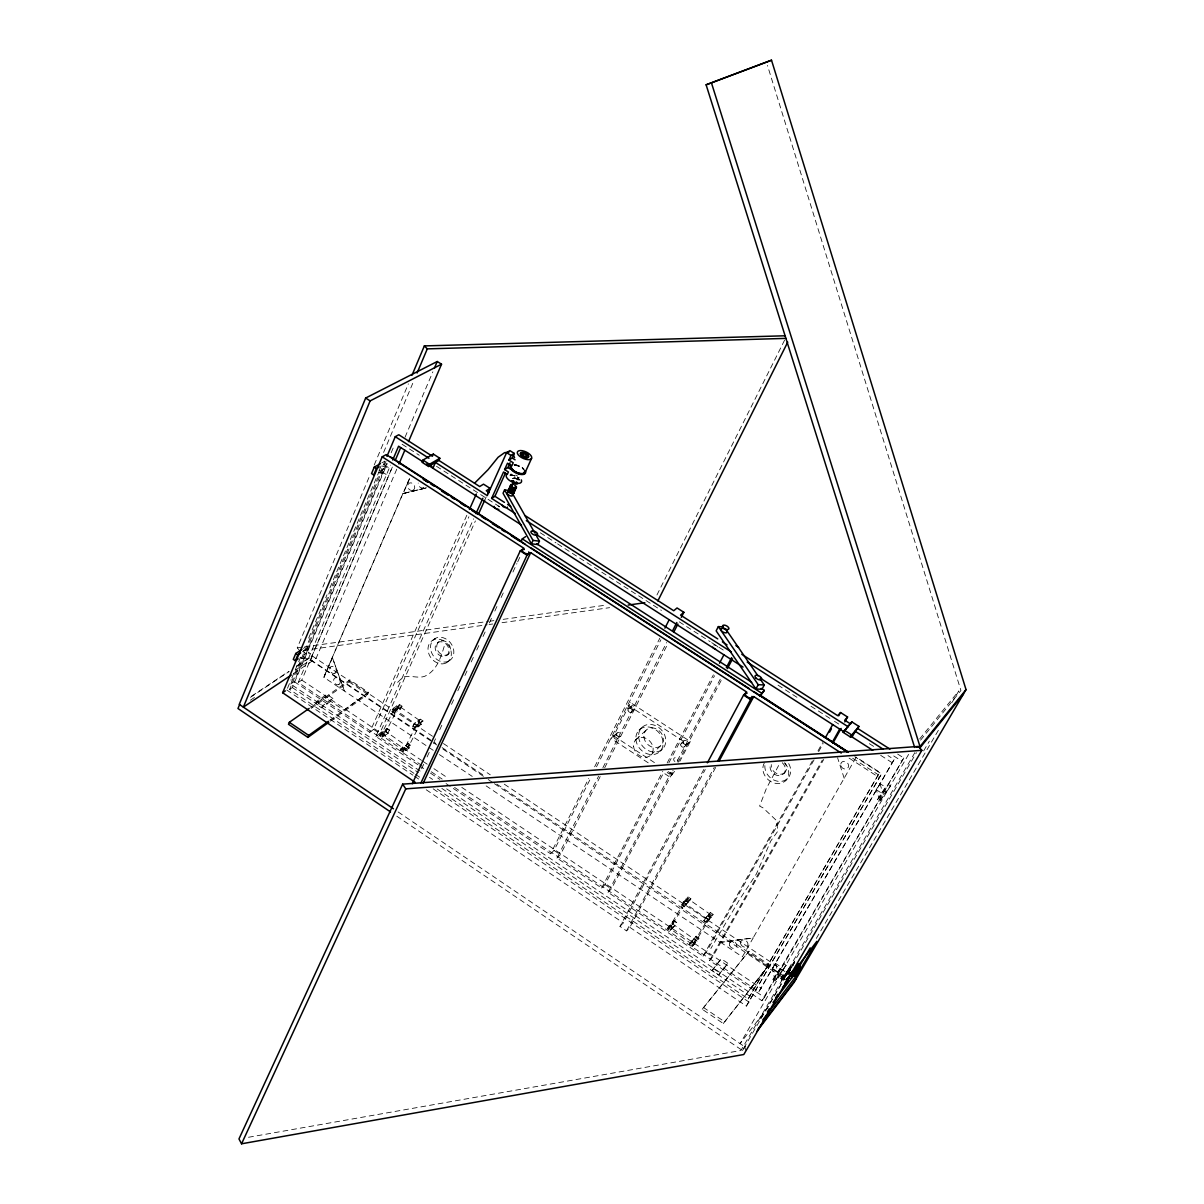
<?xml version="1.0" encoding="UTF-8"?>
<svg xmlns="http://www.w3.org/2000/svg" width="1204" height="1204" viewBox="0 0 1204 1204"><rect width="100%" height="100%" fill="white"/><g stroke="black" fill="none" stroke-linecap="round" stroke-linejoin="round"><path stroke-width="0.75" stroke-dasharray="5 3.75" d="M788.77 969.972L790.065 968.016L788.906 970.665M791.72 967.023L791.615 966.692M781.772 978.16C779.695 977.678 780.583 979.334 781.893 978.4M444.186 646.428C440.679 658.121 436.585 670.854 424.591 676.362C417.457 678.665 410.263 674.857 403.054 677.13L397.501 682.502M785.67 975.962L789.959 968.332M784.496 979.815L782.073 978.19L781.652 980.116L781.411 978.957M782.118 978.671L781.667 979.484L782.69 978.145M788.53 971.282C784.03 979.439 786.528 966.436 790.426 969.927M787.416 973.855L785.053 976.023L786.152 975.195M788.831 968.859L787.446 971.041L790.561 973.193M786.107 974.427L788.545 970.289M789.794 969.145L786.799 973.675L788.138 971.929M793.165 965.307L791.961 965.849L794.775 960.988M792.458 966.18L793.03 964.961M789.297 970.71L789.959 969.416L789.102 970.439M794.173 963.08L794.715 962.312L794.188 963.019M299.856 650.912L297.253 647.842L369.884 475.309M374.233 464.955L408.367 383.865M383.594 452.433L414.176 379.937M379.049 470.689L381.126 465.752L383.519 464.398L389.223 468.07L381.126 465.752M287.485 688.252L291.142 679.598M291.865 677.867L301.376 655.367M308.691 638.06L326.991 594.791M329.911 587.868L379.666 470.162M420.136 771.057L290.631 684.038L384.874 461.252M413.965 773.329L289.592 689.395L386.017 461.614M290.631 684.038L294.212 681.614L387.026 462.532L383.489 464.533M391.18 452.734L393.257 447.828M289.592 689.395L292.316 687.559L387.252 463.555M421.912 765.503L298.231 682.487L390.517 465.18M296.575 666.158L312.077 655.834L392.594 466.505L301.798 680.064L298.231 682.487M405.041 437.233L432.868 371.825M295.281 670.207L310.767 659.852L312.393 656.045L296.891 666.369M396.763 469.169L316.02 658.468L292.828 673.999M433.259 750.333L323.786 677.28L402.828 493.61L426.713 487.801L402.828 493.61M402.964 493.535L323.786 677.28M332.454 657.805L344.374 690.87L332.454 657.805L324.072 677.28M426.577 487.786L403.024 493.55L409.601 478.5L406.184 486.446M315.433 703.678L316.261 701.736L326.826 694.347L332.906 698.44L332.063 700.367L321.543 707.801L315.433 703.678L325.983 696.288L326.826 694.347M409.601 478.53L402.964 493.7M321.543 707.801L322.386 705.845L332.906 698.44M311.189 708.358L348.994 681.84L349.822 679.944L368.559 692.435L367.717 694.347L330.332 721.241M294.212 681.614L369.718 732.318L467.122 514.59M369.718 732.318L373.616 729.398L468.898 516.742M417.969 764.721L375.844 736.442L473.654 518.789M375.844 736.442L379.742 733.507L475.399 520.926M484.655 500.352L486.205 496.921M512.588 478.575L515.101 477.958L518.503 479.674M513.115 478.349L512.799 478.68M513.521 477.928L514.319 478.078M515.944 478.485L516.892 478.65L515.056 478.048M516.847 478.74L519.12 480.17M517.615 479.282L518.548 479.583M421.596 768.814L423.958 763.727M427.104 756.94L429.467 751.853M433.41 743.365L435.773 738.278M439.701 729.805L442.064 724.718M451.515 704.355L453.878 699.268M457.821 690.795L460.966 684.007M464.91 675.519L467.272 670.432M471.2 661.959L473.563 656.872M476.724 650.085L479.087 644.998M483.015 636.51L485.378 631.423M489.321 622.935L491.683 617.848M494.829 611.075L497.192 605.973M501.135 597.5L503.498 592.413M512.949 572.05L516.877 563.577M517.675 561.877L520.038 556.79M786.257 973.073L786.799 971.824L788.695 973.75M792.954 964.103L791.931 965.668M656.948 594.972L784.873 339.573M446.052 783.578L550.574 853.756L588.726 778.506M594.641 766.813L659.837 638.18M550.574 853.756L554.051 850.445L590.547 778.506M596.492 766.797L660.921 639.76M379.41 735.509L380.976 732.408L387.101 728.375L389.72 730.226L388.139 733.311L382.029 737.375L379.41 735.509L385.521 731.475L387.101 728.375M399.803 709.728L400.992 707.395L396.116 710.556L394.31 713.295L391.676 711.429L393.272 708.298L399.367 704.355L402.001 706.206L400.405 709.322L397.847 708.358L392.353 711.91L393.964 708.78M380.088 736.005L381.668 732.905L387.176 729.263L389.72 730.226M394.159 709.186L381.111 734.801L403.385 750.574L416.584 724.974M648.203 762.824L610.91 738.353L613.664 735.855L630.55 702.624L690.268 741.544L679.793 761.41M674.571 771.343L670.192 777.257L663.57 772.908L604.965 884.609L601.624 888.025L556.94 858.031L598.614 776.129M602.873 767.776L666.61 642.545M556.94 858.031L560.387 854.705L600.42 776.098M604.694 767.746L667.663 644.11M382.029 737.375L384.226 733.868L382.285 732.499M394.31 713.295L395.92 710.164L402.001 706.206M384.226 733.868L383.053 736.186L387.944 732.935L389.118 730.632M391.676 711.429L397.772 707.47L399.367 704.355M402.618 746.871L401.429 749.189L406.26 745.893L408.051 743.169L410.684 745.035L409.089 748.12L403.054 752.259L400.42 750.393L402.618 746.871L404.574 748.256M412.822 726.328L414.432 723.198L420.437 719.179L423.086 721.03L421.475 724.161L415.47 728.194L412.822 726.328L414.627 723.589L419.428 720.368L418.239 722.701L420.196 724.071L414.778 727.713L416.403 724.582M402.377 751.763L403.972 748.662L409.39 744.96L407.449 743.59M782.329 977.452L783.939 975.044L783.368 975.676M783.714 975.526L784.15 974.653L783.623 975.33M785.7 975.887L785.956 974.578M403.054 752.259L404.664 749.159L410.684 745.035M415.47 728.194L417.096 725.064L423.086 721.03M400.42 750.393L406.455 746.269L408.051 743.169M418.239 722.701L420.437 719.179M785.219 975.661L790.366 967.73M786.904 974.307L787.1 973.268M794.625 961.529L794.023 962.583M601.624 888.025L662.757 771.418M667.121 763.095L713.385 674.857M668.792 762.96L714.544 675.745M814.039 759.874L706.146 952.484L703.061 956.142L608.035 892.345L671.155 772.441M677.295 760.793L720.218 679.267M608.035 892.345L611.361 888.898L673.683 770.62M678.048 762.328L721.362 680.14M778.612 765.533L766.346 788.56L759.604 806.078L763.095 807.899L776.369 820.421L777.889 831.091L770.771 841.009L756.443 873.893L739.933 898.891L710.857 948.496M715.673 767.445L629.842 927.351L626.547 930.888L619.97 926.433L703.828 769.446M619.97 926.433L623.281 922.911L705.258 769.537M626.547 930.888L714.273 767.354M788.018 970.981L788.409 970.364M786.618 972.305L790.095 973.72M510.812 474.06L511.896 474.752L511.218 474.06M703.061 956.142L812.459 760.732M817.967 750.89L822.573 742.672M818.615 751.702L823.175 743.545M897.627 754.05L903.768 757.978L764.45 997.364L709.607 960.536L822.317 760.055M709.607 960.536L712.678 956.864L823.717 759.438M712.166 970.379L721.241 958.82L727.818 963.23L726.749 965.111L718.773 974.819L712.166 970.379L721.241 958.82M718.773 974.819L727.818 963.23M702.218 1009.253L748.948 951.205L769.251 964.765L723.303 1023.535L702.218 1009.253L748.948 951.205M781.351 978.822L782.254 977.482M783.082 977.573L782.6 978.34M783.819 976.369L784.481 975.195L783.458 976.534M784.24 975.707L783.578 976.79M723.303 1023.535L769.251 964.765M437.278 789.056L748.196 998.899L879.733 772.306L856.044 757.03M748.196 998.899L879.733 772.306M629.842 927.351L746.375 1006.092L881.524 773.931L854.72 756.654M746.375 1006.092L881.524 773.931M454.585 787.431L758.881 991.69L894.136 759.558L887.95 755.585M772.306 969.039L777.739 972.681L774.292 977.106L772.306 969.039L775.572 963.396L781.02 967.023L772.983 979.394L775.226 980.899L786.167 965.352L783.939 963.862L776.309 973.675L778.552 975.18L786.167 965.352M876.256 789.719L882.005 793.421L878.769 797.424L876.256 789.719L879.853 783.533L885.602 787.235L877.505 799.652L879.868 801.172L890.659 786.046L888.311 784.526L881.147 793.376L883.525 794.911L890.659 786.046M758.881 991.69L894.136 759.558M446.654 788.876L761.876 1000.69L903.768 757.978M775.226 980.899L778.552 975.18M879.868 801.172L883.525 794.911M908.599 754.396L740.084 1043.627L769.281 1005.445M914.889 752.575L740.927 1050.505L246.368 1137.645M782.555 979.559L782.976 978.822L782.103 980.131M783.021 979.65L782.54 979.394M760.627 1018.659L782.54 982.058M791.705 968.031L790.607 967.294L791.148 966.361M396.778 816.177L742.401 1050.49L916.425 752.681M789.929 969.702L787.642 973.539M792.473 965.879L794.79 962.101M923.649 750.92L929.337 741.197M952.108 702.323L958.76 690.991L919.344 739.361M816.312 938.428L938.954 729.308M667.242 928.69L673.984 920.563L676.753 922.52L674.947 925.56L670.026 930.662L667.242 928.69L673.984 920.563M682.593 904.941L684.67 906.401L681.374 904.926L688.086 896.86L690.885 898.816L688.568 902.398L686.506 900.938M667.979 929.202L674.225 921.572L676.753 922.52M683.947 902.353L682.111 905.438L686.716 900.592M681.374 904.926L688.086 896.86M672.87 923.859L687.875 898.651L711.534 915.266L696.363 940.429M670.026 930.662L672.344 927.08L670.282 925.635M684.173 906.898L690.885 898.816M783.638 975.737L782.871 976.941M794.595 961.755L793.737 963.034M690.449 943.108L696.153 936.2L698.937 938.157L692.285 946.389L689.486 944.403L691.818 940.836L693.88 942.296M703.768 920.684L710.405 912.512L713.204 914.483L706.582 922.655L703.768 920.684L706.327 921.632M707.711 919.043L705.845 922.144L710.149 917.553L708.072 916.109L709.457 913.806L705.634 917.869M696.153 936.2L689.486 944.403M708.072 916.109L710.405 912.512M691.547 945.862L697.733 938.157L695.671 936.712M692.285 946.389L698.937 938.157M706.582 922.655L713.204 914.483M782.465 978.024L783.548 976.339M783.684 976.67L782.946 977.783M788.454 971.192L787.657 972.32M782.916 976.926L782.118 978.13M787.055 971.884L788.349 969.581L791.479 971.643M788.5 971.944L787.521 973.72M787.1 971.733L785.565 973.916M782.735 976.625L783.503 975.436M787.612 970.77L790.862 972.742M782.901 975.857L781.847 976.053L784.436 977.558M746.013 1050.701L744.629 1046.697L746.856 1043.748M742.401 1050.49L746.886 1044.59M783.608 978.807L781.02 977.136L781.817 977.001M790.441 969.777L790.05 970.559M761.876 1000.69L764.45 997.364M784.376 977.814L781.983 976.113M787.22 971.041L790.697 966.526M789.734 968.197L789.192 969.145L790.291 969.867M749.475 989.823L769.07 964.645M772.983 979.394L780.628 969.566L782.856 971.041M877.505 799.652L884.684 790.772L887.032 792.277M920.593 740.144L960.927 690.524L767.46 65.422M786.302 972.877L789.177 975.27M720.338 942.115L742.341 956.849L753.283 937.765L720.082 942.416L486.16 785.911M844.185 778.281L837.563 757.707M855.954 757.557L753.057 938.066L720.082 942.416L721.362 942.807M785.354 780.884L787.296 778.747M783.834 773.525L785.038 772.216A8.232 6.968 43.6 0 0 784.933 763.05M696.845 939.918L692.029 945.095L689.952 943.635M691.818 940.836L694.121 943.334M712 914.754L707.23 919.841L705.153 918.366M670.989 929.368L674.917 925.304M673.352 923.348L668.431 928.434L670.493 929.879M672.344 927.08L669.063 925.635M686.039 904.084L689.937 900.095M688.568 902.398L686.265 899.93M688.357 898.154L683.481 903.135L685.543 904.595M684.444 746.751L687.048 744.207M690.268 741.544L687.665 744.087L627.811 705.047L630.55 702.624M681.208 743.44L683.842 740.896M659.882 751.492L662.546 748.948M650.837 755.074L661.011 745.381M635.862 739.662L646.172 730.121M639.068 730.076L641.777 727.577M617.547 738.744L620.286 736.246M614.371 735.463L617.11 732.98M631.679 711.94L634.418 709.487M628.488 708.644L631.212 706.191M446.413 662.817A13.229 10.776 53.8 0 0 444.562 641.416A13.229 10.776 53.8 0 0 428.037 650.19A13.229 10.776 53.8 0 0 446.413 662.817L448.896 660.996A13.199 10.761 53.8 0 0 447.06 639.61A13.199 10.761 53.8 0 0 430.535 648.399A13.199 10.761 53.8 0 0 448.896 660.996M446.609 655.473A7.826 6.381 53.8 0 0 444.336 642.725A7.826 6.381 53.8 0 0 435.276 649.061A7.826 6.381 53.8 0 0 446.609 655.473L448.129 654.344A7.811 6.381 53.8 0 0 445.856 641.627A7.811 6.381 53.8 0 0 436.811 647.963A7.811 6.381 53.8 0 0 448.129 654.344M368.379 692.33L343.892 710.149L324.884 697.402M437.519 642.71L439.054 641.612M329.866 720.248L368.559 692.435M432.868 640.167L435.381 638.376M310.692 707.35L349.822 679.944M338.836 684.534L338.956 684.444A3.823 3.04 54.6 0 0 338.219 678.273A3.823 3.04 54.6 0 0 333.643 680.892A3.823 3.04 54.6 0 0 338.956 684.444M334.862 673.247L334.998 673.156A3.823 3.04 54.9 0 0 334.245 666.956A3.823 3.04 54.9 0 0 329.685 669.605A3.823 3.04 54.9 0 0 334.998 673.156M408.803 746.856L402.783 750.98L400.827 749.595M421.987 721.346L415.982 725.38L414.026 723.995M251.651 696.093L288.84 671.32M250.432 697.342L289.156 671.531M250.357 700.231L256.557 696.093M304.973 650.13L308.555 647.767L306.523 646.413L303.453 648.429M382.104 732.845L386.996 729.609M386.604 731.174L380.494 735.208L382.436 736.592M399.638 705.634L393.557 709.577L395.514 710.947M393.151 711.158L398.027 707.997M423.688 487.725L423.808 487.65A4.018 3.326 58.3 0 1 418.224 483.045M413.183 490.148L413.303 490.073A4.003 3.311 58.4 0 0 412.611 483.451A4.003 3.311 58.4 0 0 407.72 486.461A4.003 3.311 58.4 0 0 413.303 490.073M380.765 470.96L384.302 468.958L382.165 467.573M381.849 462.863L384.889 461.162M720.248 942.28L722.039 941.889M303.574 650.401L487.199 624.756M489.065 624.5L492.767 623.988M502.038 622.694L609.63 607.659M297.253 647.842L302.821 647.075M304.672 646.819L488.327 621.399M490.178 621.144L493.881 620.632M503.167 619.353L607.042 604.98M514.213 477.958L515.116 478.169M300.037 657.64L307.863 659.657L302.46 656.029L306.057 653.652L304.025 652.297M378.342 472.344L386.439 474.662L380.735 470.99M893.714 755.946L901.405 760.868M402.091 444.246L419.278 455.262M436.48 466.279L499.389 506.598M540.295 532.8L556.022 542.884M557.587 543.892L661.417 610.413M679.207 621.821L710.134 641.642M711.684 642.635L725.606 651.545M778.01 685.136L798.402 698.215M810.969 706.251L831.377 719.33M834.507 721.346L840.136 724.943M869.378 743.696L875.579 747.654M880.681 755.344L891.758 762.448M852.658 758.234L877.882 774.503M849.076 758.099L878.769 777.257M613.664 735.855L655.698 763.426M668.145 771.598L672.825 774.654M790.787 967.053L791.886 967.79M789.372 968.904L790.607 969.687M787.416 970.77L790.561 972.862M788.981 973.299L786.679 972.034L789.809 974.171M312.077 655.834L432.522 736.261M443.448 743.56L490.254 774.804M504.295 784.18L788.259 973.78M348.994 681.84L367.717 694.347M310.767 659.852L435.848 743.425M442.109 747.609L482.759 774.759M496.831 784.165L784.526 976.384M747.895 953.056L768.182 966.616M782.871 977.874L786.061 980.011M439.37 754.607L472.239 776.414M310.587 660.123L436.766 744.945M442.997 749.129L486.627 778.446M488.177 779.5L492.857 782.63M494.408 783.684L784.15 978.446M301.798 680.064L421.52 760.371M423.071 761.41L427.721 764.525M433.907 768.679L447.858 778.025M461.794 787.386L761.455 988.394M373.616 729.398L379.742 733.507M554.051 850.445L560.387 854.705M604.965 884.609L611.361 888.898M706.146 952.484L712.678 956.864M431.243 771.764L442.139 779.078M419.534 765.759L424.214 768.904M430.445 773.103L439.806 779.379M429.497 777.348L432.612 779.439M316.261 701.736L322.386 705.845M713.235 968.483L719.841 972.937M292.316 687.559L418.465 772.652M441.823 788.409L750.182 996.4M415.515 774.368L421.731 778.567M286.748 689.982L412.912 775.165M414.477 776.219L419.142 779.364M433.169 788.831L749.355 1002.315M426.246 789.779L623.281 922.911M703.286 1007.357L724.402 1021.624M398.103 811.947L744.629 1046.697M686.039 898.771L688.838 900.742M708.403 914.483L711.218 916.455M708.554 915.597L711.353 917.568M683.21 901.841L686.024 903.813M705.619 917.583L708.449 919.57M396.703 705.77L399.337 707.636M417.818 720.639L420.482 722.505M397.772 707.47L400.405 709.322M418.826 722.295L421.475 724.161M393.272 708.298L417.096 725.064M392.971 711.519L394.927 712.888M413.423 725.922L415.38 727.306M672.178 923.603L697.101 941.197M669.574 926.448L672.359 928.419M691.773 942.13L694.558 944.102M385.521 731.475L388.139 733.311M406.455 746.269L409.089 748.12M380.976 732.408L383.609 734.274M402.016 747.293L404.664 749.159M382.405 733.823L385.024 735.689M403.37 748.662L406.004 750.528M879.853 783.533L882.366 791.224M775.572 963.396L777.573 971.447M674.887 761.5A2.303 1.926 46.6 0 1 673.984 758.369A2.303 1.926 46.6 0 1 677.024 758.279A2.303 1.926 46.6 0 1 677.4 761.41M673.141 770.515A2.288 1.911 46.5 0 1 672.735 770.801M670.974 772.216A2.303 1.911 46.5 0 1 667.182 772.321M788.695 763.592A13.906 11.769 43.6 0 1 780.041 781.441A13.906 11.769 43.6 0 1 765.142 763.833M782.299 762.749A8.247 6.983 43.6 0 1 780.734 775.406A8.247 6.983 43.6 0 1 770.093 765.879M785.038 772.2A8.232 6.968 43.6 0 1 776.053 773.194L774.322 771.945A8.232 6.968 43.6 0 1 771.297 764.57M784.556 762.824A13.936 11.784 43.6 0 1 786.107 780.132A13.936 11.784 43.6 0 1 768.889 780.297A13.936 11.784 43.6 0 1 764.299 763.02M713.671 644.938A3.507 1.716 27.6 0 1 717.223 646.307A3.507 1.716 27.6 0 1 718.517 648.715M498.05 505.996A3.371 1.61 24.3 0 1 499.464 506.914M515.748 475.098A8.308 3.868 24.4 0 1 517.63 476.137M513.927 464.744A8.323 3.853 24.4 0 1 523.273 468.491M510.21 475.083A5.614 2.619 24.4 0 1 515.884 476.348A5.614 2.619 24.4 0 1 519.195 480.035A5.614 2.619 24.4 0 0 515.839 476.438A5.614 2.619 24.4 0 0 510.18 475.174M515.959 478.936A2.694 1.264 24.4 0 1 517.735 479.914M509.984 475.144A5.839 2.724 24.4 0 1 519.105 479.463M514.349 464.714A7.766 3.582 24.4 0 1 524.252 469.394M514.409 465.331A7.299 3.386 24.4 0 1 523.725 469.756M514.575 464.97A7.314 3.386 24.4 0 1 523.89 469.394M518.999 477.717L517.765 477.22L518.999 477.717M399.036 706.026L386.002 731.565L408.201 747.263L421.385 721.738L399.036 706.026M683.962 902.639L668.927 927.923L692.511 944.568L707.711 919.329L683.962 902.639M305.018 649.994L302.595 651.59L310.436 653.621L305.018 649.994M840.934 765.819A4.199 3.582 41.6 0 0 847.601 768.212A4.199 3.582 41.6 0 0 845.494 761.59A4.199 3.582 41.6 0 0 840.934 765.819M740.746 943.966A4.018 3.266 41.9 0 0 747.052 946.404A4.018 3.266 41.9 0 0 744.975 940.173A4.018 3.266 41.9 0 0 740.746 943.966M729.564 945.306A4.003 3.251 42.2 0 0 735.84 947.744A4.003 3.251 42.2 0 0 733.763 941.528A4.003 3.251 42.2 0 0 729.564 945.306M638.617 736.863A14.899 12.446 47.6 0 0 659.897 750.86A14.899 12.446 47.6 0 0 658.046 727.005A14.899 12.446 47.6 0 0 638.617 736.863M635.908 739.361A14.93 12.461 47.6 0 0 657.233 753.403A14.93 12.461 47.6 0 0 655.367 729.504A14.93 12.461 47.6 0 0 635.908 739.361M633.59 746.345A10.746 8.94 47.6 0 0 648.941 756.443A10.746 8.94 47.6 0 0 647.571 739.271A10.746 8.94 47.6 0 0 633.59 746.345M643.899 736.758A10.655 8.895 47.6 0 0 659.13 746.751A10.655 8.895 47.6 0 0 657.79 729.699A10.655 8.895 47.6 0 0 643.899 736.758M683.33 742.341A2.303 1.941 46.7 0 0 686.641 744.493A2.303 1.941 46.7 0 0 686.37 740.806A2.303 1.941 46.7 0 0 683.33 742.341M616.644 734.41A2.273 1.896 48.5 0 0 619.894 736.532A2.273 1.896 48.5 0 0 619.578 732.89A2.273 1.896 48.5 0 0 616.644 734.41M630.73 707.636A2.288 1.911 48.7 0 0 634.011 709.773A2.288 1.911 48.7 0 0 633.71 706.086A2.288 1.911 48.7 0 0 630.73 707.636M627.991 710.089A2.303 1.926 48.7 0 0 631.272 712.226A2.303 1.926 48.7 0 0 630.971 708.539A2.303 1.926 48.7 0 0 627.991 710.089M613.889 736.893A2.288 1.896 48.5 0 0 617.14 739.03A2.288 1.896 48.5 0 0 616.839 735.373A2.288 1.896 48.5 0 0 613.889 736.893M680.712 744.885A2.318 1.941 46.7 0 0 684.022 747.037A2.318 1.941 46.7 0 0 683.737 743.35A2.318 1.941 46.7 0 0 680.712 744.885"/><path stroke-width="1.5" d="M786.077 983.081L787.145 981.832L785.821 984.165L787.687 980.974L786.588 982.78L787.115 980.267L786.739 981.38M792.759 972.681L791.675 973.359M792.683 973.449C791.78 971.146 793.346 975.676 791.69 972.245M798.071 963.772C799.712 965.683 795.633 969.16 798.553 964.615M511.339 487.319L513.31 482.97A2.694 1.264 24.4 0 1 512.829 481.073M511.745 480.983L512.919 481.72L512.317 480.983M751.913 696.379A3.657 1.821 28.4 0 1 751.988 696.92L750.905 697.899A3.657 1.821 28.4 0 1 745.923 695.686A3.657 1.821 28.4 0 1 747.112 693.203M799.08 964.464L798.929 965.337L797.62 964.585L798.267 963.712L797.635 964.886L798.418 963.998M798.357 963.712L797.695 965.427L798.493 964.705M795.242 968.422L796.115 967.354M786.829 980.778L785.73 982.404M786.137 981.922L786.949 980.598M790.712 973.66C791.178 973.088 790.336 978.099 791.871 973.84M787.25 980.402L788.53 977.919M788.936 977.798L787.792 979.635C790.441 975.15 786.393 981.681 787.973 979.093M788.379 978.626L787.356 979.77M788.816 977.783L787.597 979.785M790.275 975.511C791.495 973.058 792.638 974.984 790.561 975.345M791.705 974.126L790.772 975.872M792.292 975.074L791.871 975.827M793.045 974.081L791.133 973.344M796.25 967.399L794.068 969.988M798.869 964.615C795.934 967.58 797.68 968.287 798.252 963.636M797.379 967.248L797.56 966.195L796.897 967.098M798.041 965.894L797.304 967.113L798.884 964.901M408.502 441.642L441.537 364.195L437.248 361.501L365.655 398.042L239.265 704.34L393.437 808.787M797.274 966.255L796.416 967.113M797.379 967.143L797.891 966.15L797.319 966.993M798.056 966.059L798.342 965.382M796.928 969.491L794.234 973.75L794.775 974.397L797.74 969.732L797.003 969.37L797.53 970.018M239.596 704.566L237.971 708.509L390.547 811.947M441.537 364.195L370.125 400.902L243.374 707.124L291.293 675.038M798.538 967.083L796.627 966.24L796.687 967.098M797.469 965.096L799.336 965.879L797.545 964.931M799.877 966.993C791.239 979.243 800.856 969.069 799.26 966.421L796.777 969.732M412.009 375.242L424.35 345.909L784.918 335.796M301.918 649.438L295.778 653.471L293.294 659.386L295.326 660.755L298.186 658.859M380.329 463.721L374.263 467.137L371.539 473.593L373.691 474.978L376.416 468.522L379.245 466.926M295.326 660.755L297.824 654.841L300.684 652.959M417.096 373.029L427.285 348.874L785.911 338.384M415.29 782.374L282.639 692.751L382.195 456.828L386.243 454.585L525.049 544.088M386.951 456.346L395.258 436.691L398.795 434.749L432.387 456.256L433.32 454.089L439.836 458.257L438.888 460.425L428.564 466.46L422.017 462.246L422.95 460.063L433.32 454.089M787.747 978.446L786.784 979.68M788.093 977.979L788.816 977.001M392.715 460.003L398.584 446.202L423.326 462.065M434.328 368.394L437.248 361.501M395.514 459.732L400.631 447.692M398.96 464.007L404.83 450.251M309.172 708.419L289.336 722.31L288.493 724.266L307.893 737.375L328.827 722.31M793.767 974.743L792.699 976.369L798.673 966.27L796.958 968.708M799.321 966.391L799.2 968.467M307.893 737.375L308.736 735.418L328.361 721.331M428.564 466.46L429.512 464.277L439.836 458.257M785.806 984.18L786.889 982.118L783.834 986.272L784.526 985.188M469.425 509.442L476.332 494.016M475.956 513.641L482.894 498.23M478.485 514.063L484.655 500.352M487.74 493.489L490.058 488.342L483.496 484.158L479.689 486.536L438.888 460.425M515.282 513.566L491.623 498.411L503.558 471.968L507.32 474.376L508.404 471.983L504.626 469.575L507.501 463.209L511.79 465.948L513.22 462.772L508.931 460.048L512.242 458.017L514.304 453.426L509.909 450.642L506.613 452.659L487.274 495.612L435.457 462.426L432.928 468.236L430.746 465.18M508.931 460.048L511.008 455.443L514.304 453.426M491.623 498.411L494.934 496.289L505.364 473.202M504.626 469.575L507.937 467.528L510.09 462.757M509.322 490.525L504.581 489.893L503.046 493.249L531.415 543.802L537.842 544.569L539.437 541.168L536.668 536.277M513.371 491.473L513.777 493.173L512.212 493.505L508.193 490.916L510.902 484.64L513.19 484.444M508.193 490.916L511.279 484.414M508.404 491.382L510.902 484.64M509.292 489.817L511.173 485.679M508.78 491.864L510.917 485.844M509.322 492.346L511.294 486.326M509.984 492.767L512.498 487.229L511.835 486.807M510.722 493.113L513.235 487.59L516.486 487.319L514.68 485.046M511.474 493.369L514.003 487.846M512.212 493.505L514.74 487.981M512.874 493.52L515.387 487.996M513.762 491.954L516.275 486.431M513.401 493.414L515.914 487.876M513.777 493.173L516.471 486.898M525.094 472.6L531.551 458.438A7.781 3.552 24.4 0 0 522.461 450.747A7.781 3.552 24.4 0 0 519.526 456.166A7.781 3.552 24.4 0 0 531.551 458.438M402.648 784.15L238.964 1138.939L241.552 1143.8L743.801 1054.508L921.843 750.318L918.471 746.435L402.648 784.15L405.763 788.861L241.552 1143.8M525.636 536.623L522.31 538.88L520.986 541.74L760.04 695.942L764.329 690.389L761.169 688.357M412.265 783.744L520.248 550.86L523.966 548.317L382.195 456.828M792.337 976.7L794.234 973.75M794.806 974.322L794.053 975.947L799.953 966.827M531.415 543.802L533.011 540.4L504.581 489.893M420.948 782.916L526.991 555.225L530.693 552.651L746.691 692.029L743.56 695.069L707.365 762.824M423.176 783.247L530.693 552.651M784.075 985.82L783.774 986.211M791.615 974.608L790.938 975.737L790.11 975.195L790.877 975.737M786.709 982.976L785.565 983.909M784.752 985.083L786.603 982.735M657.851 600.931L787.747 342.117M791.69 972.727L791.871 972.11M664.924 628.157L669.153 619.804M672.554 630.851L676.814 622.498M673.638 632.386L677.897 624.018M681.313 617.336L683.872 612.309L677.054 607.96L673.743 610.744L525.004 515.538M785.821 983.698L785.083 984.646M791.886 977.212L793 975.902L791.299 978.205M791.585 977.829L792.277 976.76M722.821 626.908L718.352 626.607L716.139 630.866L755.916 688.989L761.951 689.29L764.269 684.986L760.055 678.89M785.625 982.645L786.393 981.471M787.491 979.981L787.822 979.364M788.244 978.882L788.861 977.814M791.028 975.451L791.69 974.487M792.924 974.232L791.314 973.028M797.018 966.315L796.446 967.083L796.988 966.541M797.831 965.202L797.71 965.969M798.553 965.367L797.861 964.254M795.076 973.991C796.657 970.966 795.091 975.496 794.489 973.299M798.613 966.812L797.409 966.406M798.643 969.325L798.493 969.386M719.495 663.208L723.86 654.886M726.358 667.618L731.611 657.625M727.397 668.656L732.589 658.814M794.911 973.464L794.625 973.81M755.916 688.989L758.219 684.685L718.352 626.607M717.825 760.747L750.604 699.629L753.734 696.574L841.25 753.057M719.209 760.853L753.734 696.574M799.2 965.578L799.817 964.72L799.29 965.653M760.04 695.942L764.329 690.389M794.61 969.431L794.098 970.093M786.844 979.574L787.476 978.491M825.327 737.751L832.671 724.627M829.586 732.122L831.407 728.856M838.721 715.793L840.558 712.527L847.571 717.012L844.817 721.918M792.849 971.733L793.346 971.011M832.385 742.131L839.7 729.097M832.897 743.124L841.144 728.435M793.225 975.631L795.663 972.546M793.391 975.345C794.715 973.991 792.578 975.059 794.429 976.098L800.208 967.218L799.215 966.556M843.176 732.363L851.845 721.873L858.919 726.388L857.715 728.51L850.295 736.923L843.176 732.363L851.845 721.873M791.901 977.362L793.105 975.902M850.295 736.923L858.919 726.388M786.227 981.516L785.67 982.675M796.777 966.541L796.536 966.466M795.362 974.533L796.958 972.004M767.369 1012.007L769.251 1008.801M775.827 997.574L777.694 994.369M790.652 974.788L791.088 973.193M786.046 983.397L786.603 982.509M793.722 970.725L794.474 969.416M796.19 967.113L795.528 968.272M795.498 973.013L795.573 972.095L795.603 972.877M797.349 969.837L810.232 947.879M794.429 976.098L797.77 970.394L796.837 969.611M914.649 747.443L706.116 84.807L771.508 60.2L966.029 689.636L793.903 982.66L756.955 1031.316M791.088 974.668L790.953 975.601M797.62 971.568L795.287 974.909M791.51 973.133L792.081 972.155L792.503 973.133M786.814 979.499L788.515 977.212L788.048 977.829M799.305 965.397L798.267 966.797M794.565 973.931L795.272 972.772M787.627 979.484L787.01 980.312M787.521 980.086L788.018 979.303L787.627 980.026M792.066 975.39L790.2 974.728M791.133 974.292L791.78 973.223M792.021 975.601L791.314 974.773M798.297 967.399L797.545 966.782M797.831 967.549L797.259 968.182M787.326 978.987L787.265 979.108M783.428 986.648L784.09 985.956L783.548 986.633M786.859 980.824L786.227 981.847M798.387 967.279L797.515 966.075M786.197 983.337L785.896 984.104M758.038 1029.029L796.055 978.987M762.689 1020.029L797.499 974.292L816.839 941.377L784.617 983.442M782.57 987.942L783.217 987.099M796.326 970.274L792.849 974.819L797.695 967.73M773.013 1002.435L794.384 974.442M800.208 967.218L797.921 970.755M796.326 972.982L794.173 975.797M796.687 972.305L798.899 969.386M798.418 965.307L797.65 964.434M919.675 748.211L963.486 693.971M916.44 747.142L920.006 746.555L966.029 689.636M847.571 717.012L844.726 720.188L850.656 723.98M840.558 712.527L837.683 715.673L741.769 654.284M513.31 482.97L513.431 482.849A2.694 1.264 24.4 0 0 516.666 484.038A2.694 1.264 24.4 0 0 517.163 482.503M474.542 483.24L488.117 469.635L498.125 457.249L504.596 452.659L508.946 452.192M795.046 974.066L794.339 973.569M683.872 612.309L680.576 615.109L717.75 638.918M282.639 692.751L285.378 690.9M515.974 482.202L517.073 482.894L516.35 482.202M490.058 488.342L486.25 490.735L489.155 492.587M508.765 489.938C506.086 492.361 515.327 495.627 513.596 491.699M706.116 84.807L771.508 60.2M628.172 605.07L644.862 602.737M405.763 788.861L921.843 750.318M758.219 684.685L764.269 684.986M508.795 492.361C502.775 493.128 514.906 499.103 512.227 494.001M533.011 540.4L539.437 541.168M514.71 483.015L513.807 482.247M792.458 973.404L791.404 972.907M506.613 452.659L511.008 455.443M512.242 458.017L515.086 459.823M507.937 467.528L510.451 469.124M365.655 398.042L370.125 400.902M735.885 645.585L738.639 647.346M494.934 496.289L504.431 502.369M507.591 504.401L510.767 506.417M722.385 641.882L727.035 644.862M857.715 728.51L889.952 749.129M395.258 436.691L428.925 458.257M526.329 520.64L731.415 651.996M747.202 662.11L848.173 726.78M855.246 731.31L882.938 749.054M422.95 460.063L429.512 464.277M844.38 730.226L851.499 734.786M426.412 464.052L521.528 525.049M535.765 534.17L743.034 667.076M760.431 678.243L844.29 732.017M850.626 736.065L872.765 750.273M832.581 742.281L848.263 752.365M427.781 482.082L423.146 479.102L427.661 482.082M430.866 484.068L433.967 486.055M441.733 491.217L448.189 495.205M451.349 497.237L454.51 499.269M460.831 503.332L465.572 506.387M471.908 510.451L478.229 514.514M481.389 516.546L486.13 519.601M492.331 523.74L498.772 527.728M501.812 529.85L505.093 531.792M511.429 535.855L519.33 540.942M759.634 695.445L848.158 752.365M536.698 543.756L751.687 682.247M522.31 538.88L761.56 693.113M390.171 456.662L521.242 541.183M759.709 694.919L848.143 751.943M531.37 548.151L749.038 688.507M753.764 691.563L846.833 751.567M520.248 550.86L526.991 555.225M743.56 695.069L750.604 699.629M374.263 467.137L376.416 468.522M797.274 965.292L798.147 966.014M295.778 653.471L297.824 654.841M289.336 722.31L308.736 735.418M424.35 345.909L427.285 348.874M726.418 630.053L757.963 675.835M512.738 493.986L534.832 533.026M513.115 454.51L514.559 457.565M711.519 83.106L920.006 746.555M715.537 649.076A3.507 1.716 27.6 0 1 712.693 647.15M498.832 509.427A3.371 1.61 24.3 0 1 494.513 507.366M494.197 506.839A3.371 1.61 24.3 0 1 494.091 506.357M528.707 551.914A3.582 1.746 24.8 0 1 526.916 553.765A3.582 1.746 24.8 0 1 522.551 551.297A3.582 1.746 24.8 0 1 524.357 549.445M507.501 507.095A3.145 1.49 24.4 0 1 507.215 507.396M505.469 507.576A3.145 1.49 24.4 0 1 502.625 506.222M501.857 505.259A3.145 1.49 24.4 0 1 501.737 504.807M725.079 629.301A3.507 1.701 27.6 0 1 727.02 632.401A3.507 1.701 27.6 0 1 722.927 631.98A3.507 1.701 27.6 0 1 720.985 628.864L721.362 628.578A3.507 1.701 27.6 0 1 721.933 628.443M722.626 628.443A3.507 1.701 27.6 0 1 724.266 628.879M525.35 471.035A8.323 3.853 24.4 0 1 517.043 473.473A8.323 3.853 24.4 0 1 511.143 465.331M521.317 479.869A8.308 3.868 24.4 0 1 513.009 482.337A8.308 3.868 24.4 0 1 507.125 474.18M525.29 471.667A7.766 3.582 24.4 0 1 517.268 472.841A7.766 3.582 24.4 0 1 511.068 465.963M524.432 470.854A7.299 3.386 24.4 0 1 518.924 473.593A7.299 3.386 24.4 0 1 511.113 467.393M524.869 471.532A7.314 3.386 24.4 0 1 519.105 473.232A7.314 3.386 24.4 0 1 511.534 468.055M855.291 731.34L852.086 736.998L851.905 735.177L855.291 731.34M532.966 530.919L532.213 530.904A3.597 1.731 24.8 0 0 532.725 534.215A3.597 1.731 24.8 0 0 537.601 534.29A3.597 1.731 24.8 0 0 532.966 530.919M722.671 626.727L722.52 626.2A3.522 1.701 27.6 0 1 726.945 626.065A3.522 1.701 27.6 0 1 727.908 629.511A3.522 1.701 27.6 0 1 722.671 626.727M755.841 677.957A3.672 1.806 28.4 0 0 761.5 679.372A3.672 1.806 28.4 0 0 757.557 675.339A3.672 1.806 28.4 0 0 755.841 677.957M512.573 480.893A5.839 2.724 24.4 0 0 513.988 481.449A5.839 2.724 24.4 0 1 512.618 480.802M523.078 455.413A2.257 1.038 24.4 0 0 526.554 456.075A2.257 1.038 24.4 0 0 523.936 453.848A2.257 1.038 24.4 0 0 523.078 455.413M521.618 455.714A4.515 2.062 24.4 0 0 528.601 457.038A4.515 2.062 24.4 0 0 523.334 452.569A4.515 2.062 24.4 0 0 521.618 455.714M521.768 455.684A4.289 1.956 24.4 0 0 528.39 456.948A4.289 1.956 24.4 0 0 523.394 452.704A4.289 1.956 24.4 0 0 521.768 455.684"/></g></svg>
